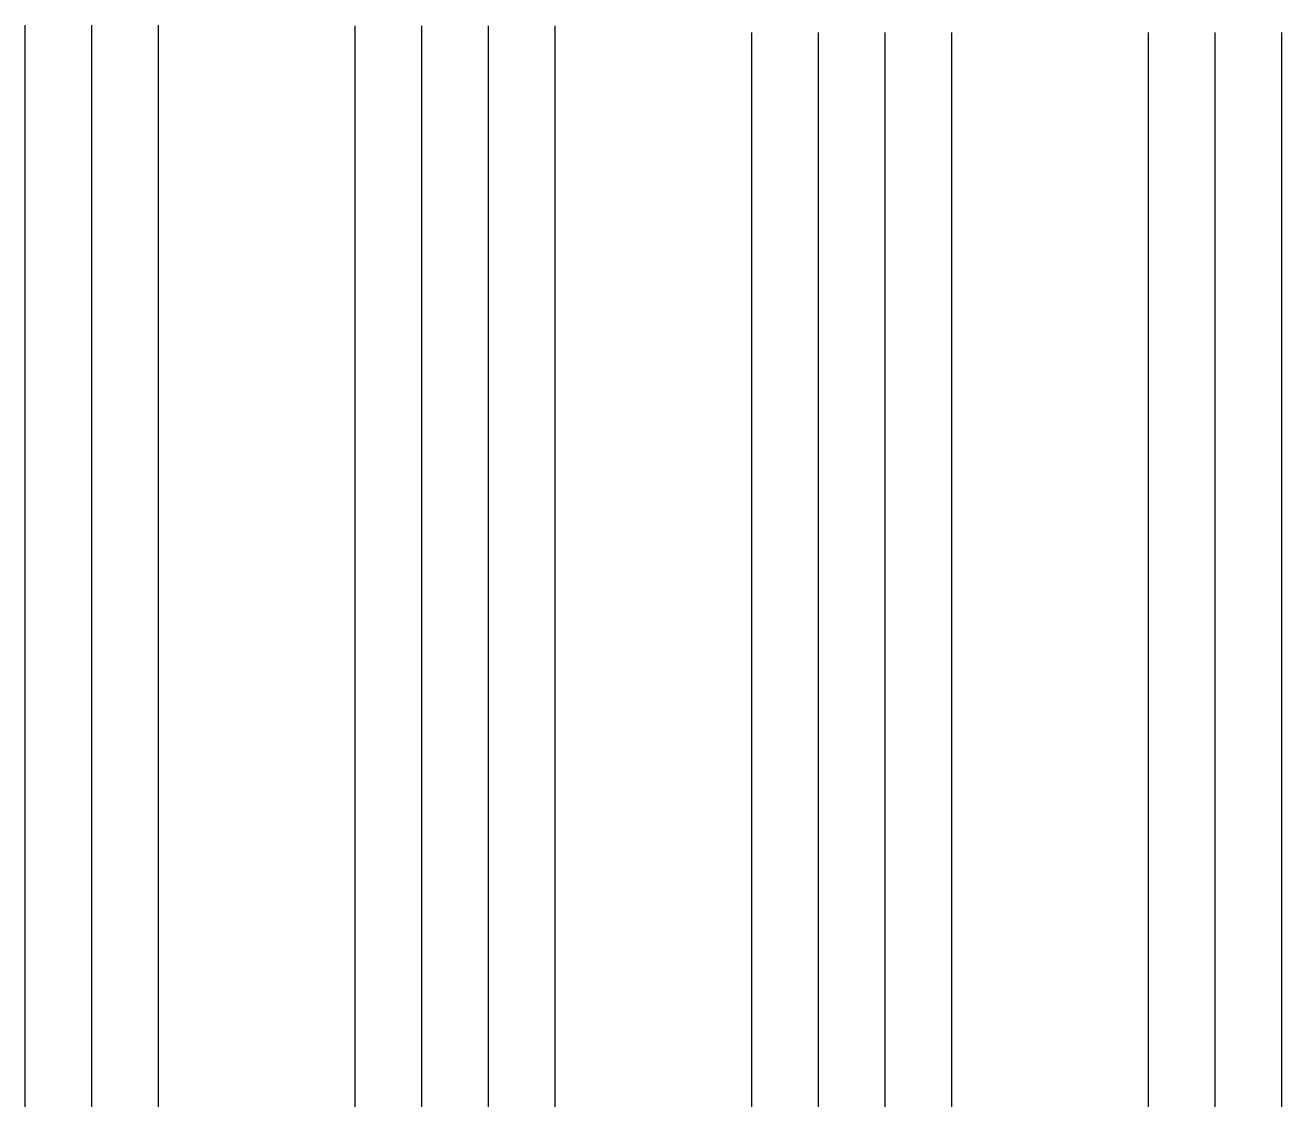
# Model space of a CAD drawing. Header units: inches. Extents: x -25 to 1235, y -506 to 1148.
# Drawn here: x 930.6 to 1026.1, y 830.4 to 912 of the extents above; entities that cross this region are included whole.
import ezdxf

# ---------------------------------------------------------------- set-up
doc = ezdxf.new("R2010")
doc.units = ezdxf.units.IN
doc.header["$MEASUREMENT"] = 0
doc.layers.add('RED_10AWG', color=1, linetype='Continuous')

msp = doc.modelspace()

# ---------------------------------------------------------------- linework, layer by layer
at = {"layer": 'RED_10AWG'}
for p, q in [((930.563, 750.168), (930.563, 912.03)), ((935.636, 750.168), (935.636, 912.03)), ((940.709, 750.168), (940.709, 912.03)), ((955.643, 750.141), (955.643, 911.975)), ((960.716, 750.248), (960.716, 911.975)), ((965.789, 750.141), (965.789, 911.975)), ((970.862, 750.248), (970.862, 911.975)), ((985.796, 749.998), (985.796, 911.475)), ((990.868, 749.998), (990.868, 911.475)), ((995.941, 749.998), (995.941, 911.475)), ((1001.014, 749.998), (1001.014, 911.475)), ((1015.948, 749.998), (1015.948, 911.475)), ((1021.021, 749.998), (1021.021, 911.475)), ((1026.094, 749.998), (1026.094, 911.475))]:
    msp.add_line(p, q, dxfattribs=at)

doc.saveas('drawing.dxf')
